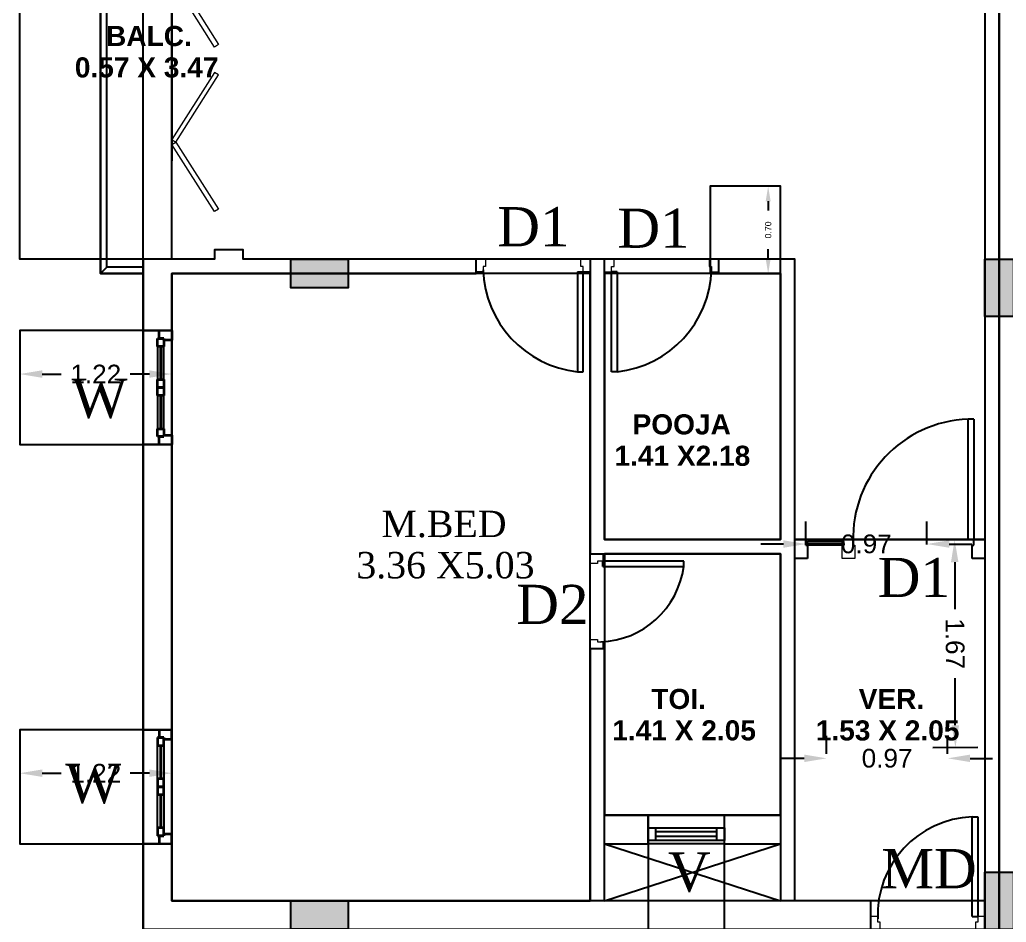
# Model space of a CAD drawing. Header units: metres. Extents: x 8742 to 14639, y -4028 to 1902.
# Drawn here: x 8769.41 to 8777.32, y 1859.27 to 1866.52 of the extents above; entities that cross this region are included whole.
import ezdxf

# ---------------------------------------------------------------- set-up
doc = ezdxf.new("R2010")
doc.units = ezdxf.units.M
for name, color, linetype in [('BLK_1_FLR_1_BALCONY_7', 5, 'Continuous'), ('BLK_1_FLR_1_BLT_UP_AREA', 3, 'Continuous'), ('BLK_1_FLR_1_CARPET_AREA', 3, 'Continuous'), ('BLK_1_FLR_1_EXIT_WIDTH_DOOR', 2, 'Continuous'), ('BLK_1_FLR_1_REGULAR_ROOM_11', 1, 'Continuous'), ('BLK_1_FLR_1_REGULAR_ROOM_12', 1, 'Continuous'), ('BLK_1_FLR_1_REGULAR_ROOM_14', 1, 'Continuous'), ('BLK_1_FLR_1_ROOM_11_LIGHT_VENTILATION_1', 1, 'Continuous'), ('BLK_1_FLR_1_ROOM_12_LIGHT_VENTILATION_1', 1, 'Continuous'), ('BLK_1_FLR_1_ROOM_14_LIGHT_VENTILATION_1', 1, 'Continuous'), ('BLK_1_FLR_1_UNITFA_3', 234, 'Continuous'), ('BLK_1_FLR_1_UNITFA_4', 234, 'Continuous'), ('BLK_1_FLR_1_VERANDAH', 5, 'Continuous'), ('BLK_1_FLR_1_WC_BATH', 3, 'Continuous'), ('TEXT 1', 7, 'Continuous'), ('TOILET_VENTILATION', 6, 'Continuous')]:
    doc.layers.add(name, color=color, linetype=linetype)
doc.styles.add('ANAND', font='times.ttf')
doc.styles.add('Arial_B_1', font='times.ttf', dxfattribs={"height": 0.5})
doc.styles.add('Arial_B_2', font='arialbd.ttf', dxfattribs={"height": 10.306118})
doc.styles.get("Standard").update_dxf_attribs({"font": 'arial.ttf'})
doc.dimstyles.get("Standard").update_dxf_attribs({"dimtxt": 0.15, "dimasz": 0.18, "dimexe": 0.18, "dimexo": 0.0625, "dimgap": 0.09, "dimtad": 0, "dimzin": 0, "dimdsep": 46, "dimtxsty": 'Standard', "dimcen": 0.09, "dimadec": 0, "dimazin": 0, "dimtfac": 1, "dimtofl": 0, "dimtmove": 0, "dimatfit": 3, "dimfxl": 0, "dimtolj": 1, "dimtzin": 0, "dimarcsym": 0})

# ---------------------------------------------------------------- blocks, each defined once
blk = doc.blocks.new('DOOR - DOOR-1641842-3_1ST_FLOOR')
for p, q in [((14, 33.25), (15.75, 33.25)), ((14, 1.75), (14, 33.25)), ((15.75, 33.25), (15.75, 1.75)), ((14, 1.75), (15.75, 1.75))]:
    blk.add_line(p, q)
at = {"lineweight": 18}
for p, q in [((-15.75, 1.75), (-18, 1.75)), ((-15.75, 0), (-15.75, 1.75)), ((18, 1.75), (15.75, 1.75)), ((15.75, 1.75), (15.75, 0)), ((-18, -2.25), (-15, -2.25)), ((-15, 0), (-15.75, 0)), ((-15, -2.25), (-15, 0)), ((15.75, 0), (15, 0)), ((15, 0), (15, -2.25)), ((15, -2.25), (18, -2.25))]:
    blk.add_line(p, q, dxfattribs=at)
blk.add_arc((17.63, 0), 33.45, 96.2291, 178.1985)
blk = doc.blocks.new('Main Door - Main Door-1737630-3_1ST_FLOOR')
for p, q in [((-30, 3.75), (-26, 3.75)), ((-26, 3.75), (-26, -0.5)), ((26, 3.75), (30, 3.75)), ((26, -0.5), (26, 3.75)), ((-26.5, -2.25), (-30, -2.25)), ((-26.5, -0.5), (-26.5, -2.25)), ((-26, -0.5), (-26.5, -0.5)), ((-24.75, -2.25), (-26.5, -2.25)), ((-26.5, -40.25), (-26.5, -2.25)), ((-24.75, -2.25), (-24.75, -40.25)), ((14.5, -0.5), (26.5, -0.5)), ((14.5, -1), (14.5, -0.5)), ((26.5, -1), (14.5, -1)), ((14.5, -2.25), (26.5, -2.25)), ((15, -1.7), (26, -1.7)), ((26.5, -0.5), (26, -0.5)), ((26.5, -0.5), (26.5, -1)), ((26.5, -2.25), (26.5, -0.5)), ((30, -2.25), (26.5, -2.25)), ((-26.5, -40.25), (-24.75, -40.25))]:
    blk.add_line(p, q)
at = {"lineweight": 18}
for p, q in [((11, 3.75), (15, 3.75)), ((11, -0.5), (11, 3.75)), ((15, 3.75), (15, -0.5)), ((11.5, -0.5), (11, -0.5)), ((11.5, -2.25), (11.5, -0.5)), ((14.5, -2.25), (11.5, -2.25)), ((14.5, -0.5), (14.5, -2.25)), ((15, -0.5), (14.5, -0.5)), ((14.5, -1), (15, -1)), ((14.5, -1.7), (14.5, -1)), ((15, -1.7), (14.5, -1.7)), ((15, -1), (15, -1.7)), ((26, -1), (26.5, -1)), ((26, -1.7), (26, -1)), ((26.5, -1.7), (26, -1.7)), ((26.5, -1), (26.5, -1.7))]:
    blk.add_line(p, q, dxfattribs=at)
blk.add_arc((-25.98, -2.71), 37.56, 271.8722, 1.8722)
blk = doc.blocks.new('DOOR - DOOR-1657968-3_1ST_FLOOR')
for p, q in [((14, 31), (15.75, 31)), ((14, -0.5), (14, 31)), ((15.75, 31), (15.75, -0.5)), ((14, -0.5), (15.75, -0.5))]:
    blk.add_line(p, q)
at = {"lineweight": 18}
for p, q in [((-15.75, -0.5), (-18, -0.5)), ((-15.75, -2.25), (-15.75, -0.5)), ((-15, -2.25), (-15.75, -2.25)), ((-15, -4.5), (-15, -2.25)), ((15.75, -2.25), (15, -2.25)), ((15, -2.25), (15, -4.5)), ((18, -0.5), (15.75, -0.5)), ((15.75, -0.5), (15.75, -2.25)), ((-18, -4.5), (-15, -4.5)), ((15, -4.5), (18, -4.5))]:
    blk.add_line(p, q, dxfattribs=at)
blk.add_arc((15.2, 0), 31.02, 92.2138, 182.2138)
blk = doc.blocks.new('W 1 - W 1-1209876-3_1ST_FLOOR')
at = {"lineweight": 35}
for p, q in [((-18, 4.5), (-15, 4.5)), ((-15, 4.5), (-15, 2.03)), ((15, 4.5), (18, 4.5)), ((15, 2.03), (15, 4.5)), ((-15.5, 0.5), (-18, 0.5)), ((-15.5, 0), (-15.5, 2.03)), ((-15.5, 2.03), (-13, 2.03)), ((-15, 2.03), (-15.5, 2.03)), ((-15.5, 2.03), (-15.5, 0.5)), ((-13, 2.03), (-13, 0)), ((-13, 1.01), (-2.5, 1.01)), ((-13, 0.99), (-13, 1.01)), ((-2.5, 0.99), (-13, 0.99)), ((-2.5, 0), (-2.5, 2.03)), ((-2.5, 2.03), (0, 2.03)), ((-2.5, 1.01), (-2.5, 0.99)), ((0, 0), (-2.5, 0)), ((0, 2.03), (0, 0)), ((0, 0), (0, 2.03)), ((0, 2.03), (2.5, 2.03)), ((2.5, 2.03), (2.5, 0)), ((2.5, 1.01), (13, 1.01)), ((2.5, 0.99), (2.5, 1.01)), ((13, 0.99), (2.5, 0.99)), ((13, 0), (13, 2.03)), ((13, 2.03), (15.5, 2.03)), ((13, 1.01), (13, 0.99)), ((15.5, 0), (13, 0)), ((15.5, 2.03), (15, 2.03)), ((15.5, 2.03), (15.5, 0)), ((15.5, 0.5), (15.5, 2.03)), ((18, 0.5), (15.5, 0.5)), ((-13, 0), (-15.5, 0)), ((2.5, 0), (0, 0))]:
    blk.add_line(p, q, dxfattribs=at)
for p, q in [((-2.5, 2.03), (-13, 2.03)), ((-13, 0), (-2.5, 0)), ((13, 2.03), (2.5, 2.03)), ((2.5, 0), (13, 0))]:
    blk.add_line(p, q)
blk = doc.blocks.new('W 1 - W 1-1211607-3_1ST_FLOOR')
at = {"lineweight": 35}
for p, q in [((-13, 0), (-15.5, 0)), ((-15.5, 0), (-15.5, -2.03)), ((-13, -2.03), (-13, 0)), ((2.5, 0), (0, 0)), ((0, 0), (0, -2.03)), ((2.5, -2.03), (2.5, 0)), ((-15.5, -0.5), (-18, -0.5)), ((-15.5, -2.03), (-15.5, -0.5)), ((-15.5, -2.03), (-13, -2.03)), ((-15, -2.03), (-15.5, -2.03)), ((-15, -4.5), (-15, -2.03)), ((-2.5, -0.99), (-13, -0.99)), ((-13, -0.99), (-13, -1.01)), ((-13, -1.01), (-2.5, -1.01)), ((0, 0), (-2.5, 0)), ((-2.5, 0), (-2.5, -2.03)), ((-2.5, -1.01), (-2.5, -0.99)), ((-2.5, -2.03), (0, -2.03)), ((0, -2.03), (0, 0)), ((0, -2.03), (2.5, -2.03)), ((13, -0.99), (2.5, -0.99)), ((2.5, -0.99), (2.5, -1.01)), ((2.5, -1.01), (13, -1.01)), ((15.5, 0), (13, 0)), ((13, 0), (13, -2.03)), ((13, -1.01), (13, -0.99)), ((13, -2.03), (15.5, -2.03)), ((15.5, -2.03), (15, -2.03)), ((15, -2.03), (15, -4.5)), ((15.5, -2.03), (15.5, 0)), ((15.5, -0.5), (15.5, -2.03)), ((18, -0.5), (15.5, -0.5)), ((-18, -4.5), (-15, -4.5)), ((15, -4.5), (18, -4.5))]:
    blk.add_line(p, q, dxfattribs=at)
for p, q in [((-13, 0), (-2.5, 0)), ((2.5, 0), (13, 0)), ((-2.5, -2.03), (-13, -2.03)), ((13, -2.03), (2.5, -2.03)), ((-15, -4.5), (15, -4.5))]:
    blk.add_line(p, q)
blk = doc.blocks.new('DOOR - DOOR-1658482-3_1ST_FLOOR')
at = {"lineweight": 18}
for p, q in [((-18, 2.25), (-15, 2.25)), ((-15.75, 0), (-15.75, -1.75)), ((-15, 0), (-15.75, 0)), ((-15, 2.25), (-15, 0)), ((15, 2.25), (18, 2.25)), ((15, 0), (15, 2.25)), ((15.75, 0), (15, 0)), ((15.75, -1.75), (15.75, 0)), ((-15.75, -1.75), (-18, -1.75)), ((18, -1.75), (15.75, -1.75))]:
    blk.add_line(p, q, dxfattribs=at)
for p, q in [((14, -1.75), (15.75, -1.75)), ((14, -1.75), (14, -33.25)), ((15.75, -33.25), (15.75, -1.75)), ((14, -33.25), (15.75, -33.25))]:
    blk.add_line(p, q)
blk.add_arc((17.63, 0), 33.45, 181.8015, 263.7709)
blk = doc.blocks.new('M_Bifold-4 Panel - 1830 x 2134mm 2-1742121-3_1ST_FLOOR')
at = {"lineweight": 18}
for p, q in [((-47.21, -3.23), (-48.02, -4.49)), ((-48.02, -4.49), (-26.82, -17.97)), ((-26.01, -16.7), (-47.21, -3.23)), ((-26.01, -16.7), (-4.81, -3.23)), ((-4, -4.49), (-25.21, -17.97)), ((-4.81, -3.23), (-4, -4.49)), ((4.8, -3.23), (4, -4.49)), ((4, -4.49), (25.2, -17.97)), ((26.01, -16.7), (4.8, -3.23)), ((26.02, -16.7), (47.22, -3.23)), ((47.93, -4.55), (26.82, -17.97)), ((47.22, -3.23), (47.93, -4.55)), ((-26.82, -17.97), (-26.01, -16.7)), ((-25.21, -17.97), (-26.01, -16.7)), ((25.2, -17.97), (26.01, -16.7)), ((26.82, -17.97), (26.02, -16.7))]:
    blk.add_line(p, q, dxfattribs=at)
blk = doc.blocks.new('Louvre - V1-1731008-3_1ST_FLOOR')
for p, q in [((-23.42, -0.9), (-23.42, 3.16)), ((-23.42, 3.16), (0.58, 3.16)), ((-21.06, 3.16), (-21.06, -0.9)), ((-1.78, 3.16), (-1.78, -0.9)), ((0.58, 3.16), (0.58, -0.9)), ((-1.78, 1.81), (-21.06, 1.81)), ((-21.06, 0.46), (-1.78, 0.46)), ((-23.42, -0.9), (-23.42, -4.88)), ((0.58, -0.9), (-23.42, -0.9)), ((0.58, -4.88), (0.58, -0.9))]:
    blk.add_line(p, q)
blk = doc.blocks.new('DOOR - TOI_-1641905-3_1ST_FLOOR')
at = {"lineweight": 18}
for p, q in [((-15, 2.25), (-12, 2.25)), ((-12.75, 0), (-12.75, -1.75)), ((-12, 0), (-12.75, 0)), ((-12, 2.25), (-12, 0)), ((12, 2.25), (15, 2.25)), ((12, 0), (12, 2.25)), ((12.75, 0), (12, 0)), ((12.75, -1.75), (12.75, 0)), ((-12.75, -1.75), (-15, -1.75)), ((15, -1.75), (12.75, -1.75))]:
    blk.add_line(p, q, dxfattribs=at)
for p, q in [((11, -1.75), (12.75, -1.75)), ((11, -1.75), (11, -27.25)), ((12.75, -27.25), (12.75, -1.75)), ((11, -27.25), (12.75, -27.25))]:
    blk.add_line(p, q)
blk.add_arc((14.68, 0), 27.5, 182.1915, 262.3197)
blk = doc.blocks.new('*D387')
at = {"layer": 'BLK_1_FLR_1_ROOM_12_LIGHT_VENTILATION_1', "color": 0, "lineweight": -2}
for p, q in [((8769.4102, 1860.7564), (8769.4102, 1860.2896)), ((8770.63, 1860.7564), (8770.63, 1860.2896)), ((8769.5902, 1860.4696), (8769.7431, 1860.4696)), ((8770.45, 1860.4696), (8770.2971, 1860.4696))]:
    blk.add_line(p, q, dxfattribs=at)
at = {"layer": 'BLK_1_FLR_1_ROOM_12_LIGHT_VENTILATION_1', "color": 0}
for points in [[(8769.5902, 1860.4996), (8769.5902, 1860.4396), (8769.4102, 1860.4696)], [(8770.45, 1860.4996), (8770.45, 1860.4396), (8770.63, 1860.4696)]]:
    blk.add_solid(points, dxfattribs=at)
at = {"layer": 'Defpoints', "color": 0}
for p in [(8769.4102, 1860.8189), (8770.63, 1860.8189), (8770.63, 1860.4696)]:
    blk.add_point(p, dxfattribs=at)
at = {"layer": 'BLK_1_FLR_1_ROOM_12_LIGHT_VENTILATION_1', "color": 0, "insert": (8770.0201, 1860.4696), "char_height": 0.15, "attachment_point": 5}
blk.add_mtext('\\A1;1.22', dxfattribs=at)
blk = doc.blocks.new('*D396')
at = {"layer": 'BLK_1_FLR_1_VERANDAH', "color": 0, "lineweight": -2}
for p, q in [((8777.0882, 1862.3439), (8776.7281, 1862.3425)), ((8776.9088, 1862.1632), (8776.9102, 1861.7868)), ((8776.9138, 1860.8549), (8776.9124, 1861.2313)), ((8777.0947, 1860.6756), (8776.7345, 1860.6742))]:
    blk.add_line(p, q, dxfattribs=at)
at = {"layer": 'BLK_1_FLR_1_VERANDAH', "color": 0}
for points in [[(8776.9388, 1862.1634), (8776.8788, 1862.1631), (8776.9081, 1862.3432)], [(8776.9438, 1860.855), (8776.8838, 1860.8548), (8776.9145, 1860.6749)]]:
    blk.add_solid(points, dxfattribs=at)
at = {"layer": 'Defpoints', "color": 0}
for p in [(8777.1507, 1862.3442), (8776.9145, 1860.6749), (8777.1572, 1860.6758)]:
    blk.add_point(p, dxfattribs=at)
at = {"layer": 'BLK_1_FLR_1_VERANDAH', "color": 0, "insert": (8776.9113, 1861.5091), "char_height": 0.15, "attachment_point": 5, "rotation": 270.22189}
blk.add_mtext('\\A1;1.67', dxfattribs=at)
blk = doc.blocks.new('*D358')
at = {"layer": 'BLK_1_FLR_1_EXIT_WIDTH_DOOR', "color": 0, "lineweight": -2}
for p, q in [((8775.7148, 1862.3041), (8775.7148, 1862.4887)), ((8776.6849, 1862.3041), (8776.6849, 1862.4887)), ((8775.5348, 1862.3087), (8775.3548, 1862.3087)), ((8776.8649, 1862.3087), (8777.0449, 1862.3087))]:
    blk.add_line(p, q, dxfattribs=at)
at = {"layer": 'BLK_1_FLR_1_EXIT_WIDTH_DOOR', "color": 0}
for points in [[(8775.5348, 1862.3387), (8775.5348, 1862.2787), (8775.7148, 1862.3087)], [(8776.8649, 1862.3387), (8776.8649, 1862.2787), (8776.6849, 1862.3087)]]:
    blk.add_solid(points, dxfattribs=at)
at = {"layer": 'Defpoints', "color": 0}
for p in [(8776.6849, 1862.3087), (8775.7148, 1862.2416), (8776.6849, 1862.2416)]:
    blk.add_point(p, dxfattribs=at)
at = {"layer": 'BLK_1_FLR_1_EXIT_WIDTH_DOOR', "color": 0, "insert": (8776.1998, 1862.3087), "char_height": 0.15, "attachment_point": 5}
blk.add_mtext('\\A1;0.97', dxfattribs=at)
blk = doc.blocks.new('*D360')
at = {"layer": 'BLK_1_FLR_1_EXIT_WIDTH_DOOR', "color": 0, "lineweight": -2}
for p, q in [((8775.8815, 1860.6246), (8775.8815, 1860.7689)), ((8776.8516, 1860.6246), (8776.8516, 1860.7689)), ((8775.7015, 1860.5889), (8775.5215, 1860.5889)), ((8777.0316, 1860.5889), (8777.2116, 1860.5889))]:
    blk.add_line(p, q, dxfattribs=at)
at = {"layer": 'BLK_1_FLR_1_EXIT_WIDTH_DOOR', "color": 0}
for points in [[(8775.7015, 1860.6189), (8775.7015, 1860.5589), (8775.8815, 1860.5889)], [(8777.0316, 1860.6189), (8777.0316, 1860.5589), (8776.8516, 1860.5889)]]:
    blk.add_solid(points, dxfattribs=at)
at = {"layer": 'Defpoints', "color": 0}
for p in [(8775.8815, 1860.5621), (8776.8516, 1860.5889), (8776.8516, 1860.5621)]:
    blk.add_point(p, dxfattribs=at)
at = {"layer": 'BLK_1_FLR_1_EXIT_WIDTH_DOOR', "color": 0, "insert": (8776.3665, 1860.5889), "char_height": 0.15, "attachment_point": 5}
blk.add_mtext('\\A1;0.97', dxfattribs=at)
blk = doc.blocks.new('*D371')
at = {"layer": 'BLK_1_FLR_1_ROOM_12_LIGHT_VENTILATION_1', "color": 0, "lineweight": -2}
for p, q in [((8769.4102, 1863.9595), (8769.4102, 1863.4928)), ((8770.63, 1863.9595), (8770.63, 1863.4928)), ((8769.5902, 1863.6728), (8769.7431, 1863.6728)), ((8770.45, 1863.6728), (8770.2971, 1863.6728))]:
    blk.add_line(p, q, dxfattribs=at)
at = {"layer": 'BLK_1_FLR_1_ROOM_12_LIGHT_VENTILATION_1', "color": 0}
for points in [[(8769.5902, 1863.7028), (8769.5902, 1863.6428), (8769.4102, 1863.6728)], [(8770.45, 1863.7028), (8770.45, 1863.6428), (8770.63, 1863.6728)]]:
    blk.add_solid(points, dxfattribs=at)
at = {"layer": 'Defpoints', "color": 0}
for p in [(8769.4102, 1864.022), (8770.63, 1864.022), (8770.63, 1863.6728)]:
    blk.add_point(p, dxfattribs=at)
at = {"layer": 'BLK_1_FLR_1_ROOM_12_LIGHT_VENTILATION_1', "color": 0, "insert": (8770.0201, 1863.6728), "char_height": 0.15, "attachment_point": 5}
blk.add_mtext('\\A1;1.22', dxfattribs=at)
blk = doc.blocks.new('*D352')
at = {"layer": 'BLK_1_FLR_1_ROOM_14_LIGHT_VENTILATION_1', "color": 0, "lineweight": -2}
for p, q in [((8775.4485, 1865.1796), (8775.2327, 1865.1796)), ((8775.4127, 1865.0596), (8775.4127, 1864.9845)), ((8775.4127, 1864.5996), (8775.4127, 1864.6747)), ((8775.4485, 1864.4796), (8775.2327, 1864.4796))]:
    blk.add_line(p, q, dxfattribs=at)
at = {"layer": 'BLK_1_FLR_1_ROOM_14_LIGHT_VENTILATION_1', "color": 0}
for points in [[(8775.3927, 1865.0596), (8775.4327, 1865.0596), (8775.4127, 1865.1796)], [(8775.3927, 1864.5996), (8775.4327, 1864.5996), (8775.4127, 1864.4796)]]:
    blk.add_solid(points, dxfattribs=at)
at = {"layer": 'Defpoints', "color": 0}
for p in [(8775.4127, 1865.1796), (8775.511, 1865.1796), (8775.511, 1864.4796)]:
    blk.add_point(p, dxfattribs=at)
at = {"layer": 'BLK_1_FLR_1_ROOM_14_LIGHT_VENTILATION_1', "color": 0, "insert": (8775.4127, 1864.8296), "char_height": 0.05, "attachment_point": 5, "rotation": 90}
blk.add_mtext('\\A1;0.70', dxfattribs=at)

msp = doc.modelspace()

# ---------------------------------------------------------------- hatches: boundary and pattern name
h = msp.add_hatch(color=1)
h.dxf.hatch_style = 1
h.paths.add_polyline_path([(8772.0433, 1864.3652), (8772.0433, 1864.5952), (8771.5833, 1864.5952), (8771.5833, 1864.3652)])
h = msp.add_hatch(color=1)
h.dxf.hatch_style = 1
h.paths.add_polyline_path([(8777.3807, 1864.594), (8777.1507, 1864.594), (8777.1507, 1864.134), (8777.3807, 1864.134)])
h = msp.add_hatch(color=1)
h.dxf.hatch_style = 1
h.paths.add_polyline_path([(8777.3807, 1859.6761), (8777.1507, 1859.6761), (8777.1507, 1859.2161), (8777.3807, 1859.2161)])
h = msp.add_hatch(color=1)
h.dxf.hatch_style = 1
h.paths.add_polyline_path([(8772.0433, 1859.2173), (8772.0433, 1859.4473), (8771.5833, 1859.4473), (8771.5833, 1859.2173)])

# ---------------------------------------------------------------- linework, layer by layer
for p, q in [((8770.058, 1867.9498), (8770.058, 1864.4796)), ((8770.108, 1864.5297), (8770.108, 1867.8997)), ((8777.1507, 1867.8354), (8777.1507, 1864.2508)), ((8771.202, 1864.6703), (8770.9732, 1864.6703)), ((8770.9732, 1864.6703), (8770.9732, 1864.594)), ((8771.202, 1864.594), (8771.202, 1864.6703)), ((8770.9732, 1864.594), (8770.4012, 1864.594)), ((8770.4012, 1864.594), (8770.4012, 1864.022)), ((8773.0705, 1864.594), (8771.202, 1864.594)), ((8771.5833, 1864.594), (8771.202, 1864.594)), ((8773.0705, 1864.4796), (8773.0705, 1864.594)), ((8774.1001, 1864.594), (8773.9857, 1864.594)), ((8773.9857, 1864.594), (8773.9857, 1862.2298)), ((8774.1001, 1862.3442), (8774.1001, 1864.594)), ((8775.6254, 1864.594), (8775.0153, 1864.594)), ((8775.0153, 1864.594), (8775.0153, 1864.4796)), ((8775.6254, 1859.4461), (8775.6254, 1864.594)), ((8770.058, 1864.4796), (8770.108, 1864.5297)), ((8770.4012, 1864.5297), (8770.108, 1864.5297)), ((8770.058, 1864.4796), (8770.4012, 1864.4796)), ((8770.63, 1864.4796), (8771.5833, 1864.4796)), ((8770.63, 1864.4796), (8773.0705, 1864.4796)), ((8770.63, 1863.1068), (8770.63, 1864.4796)), ((8775.0153, 1864.4796), (8775.511, 1864.4796)), ((8775.511, 1864.4796), (8775.511, 1862.3442)), ((8777.1507, 1864.2508), (8777.1507, 1859.2173)), ((8770.4012, 1864.022), (8770.63, 1864.022)), ((8770.4012, 1863.1068), (8770.4012, 1864.022)), ((8770.63, 1863.1068), (8770.4012, 1863.1068)), ((8770.4012, 1863.1068), (8770.4012, 1860.8189)), ((8770.63, 1859.4461), (8770.63, 1863.1068)), ((8775.511, 1862.3442), (8774.1001, 1862.3442)), ((8773.9857, 1862.2298), (8775.511, 1862.2298)), ((8775.511, 1862.2298), (8775.511, 1860.1325)), ((8774.1001, 1861.4671), (8773.9857, 1861.4671)), ((8773.9857, 1861.4671), (8773.9857, 1859.4461)), ((8774.1001, 1860.1325), (8774.1001, 1861.4671)), ((8770.4012, 1860.8189), (8770.63, 1860.8189)), ((8770.4012, 1859.9037), (8770.4012, 1860.8189)), ((8774.451, 1860.1325), (8774.1001, 1860.1325)), ((8774.451, 1859.9037), (8774.451, 1860.1325)), ((8774.451, 1860.1325), (8775.0611, 1860.1325)), ((8775.511, 1860.1325), (8775.0611, 1860.1325)), ((8775.0611, 1860.1325), (8775.0611, 1859.9037)), ((8770.63, 1859.9037), (8770.4012, 1859.9037)), ((8770.4012, 1859.9037), (8770.4012, 1859.2173)), ((8774.1001, 1859.4461), (8774.1001, 1859.9037)), ((8774.1001, 1859.9037), (8774.451, 1859.9037)), ((8775.0611, 1859.9037), (8774.451, 1859.9037)), ((8775.0611, 1859.9037), (8775.511, 1859.9037)), ((8775.511, 1859.9037), (8775.511, 1859.4461)), ((8775.6254, 1859.4461), (8770.63, 1859.4461)), ((8776.2991, 1859.4461), (8775.6254, 1859.4461)), ((8776.2355, 1859.2173), (8776.2355, 1859.4461))]:
    msp.add_line(p, q)
at = {"ltscale": 50}
for p, q in [((8774.1001, 1859.4461), (8775.511, 1859.9037)), ((8774.1001, 1859.9037), (8775.511, 1859.4461))]:
    msp.add_line(p, q, dxfattribs=at)
for points in [[(8770.4012, 1859.2173), (8770.4012, 1864.4796), (8770.058, 1864.4796), (8770.058, 1867.9498), (8770.4012, 1867.9498), (8770.4012, 1874.4705), (8773.3755, 1874.4705), (8773.3755, 1873.2503), (8777.1507, 1873.2503), (8777.1507, 1874.4705), (8780.1251, 1874.4705), (8780.1251, 1873.2503), (8784.1291, 1873.2503), (8784.1291, 1867.9498), (8784.4723, 1867.9498), (8784.4723, 1864.4796), (8784.1291, 1864.4796), (8784.1291, 1859.2173)], [(8770.4012, 1864.4796), (8770.4012, 1867.9502), (8770.058, 1867.9502), (8770.058, 1864.4796), (8770.4012, 1864.4796)], [(8777.1507, 1867.8354), (8777.1507, 1862.3442), (8777.1507, 1859.4461), (8776.2355, 1859.4461), (8775.6254, 1859.4461), (8775.6254, 1862.1916), (8775.6254, 1864.594), (8775.0153, 1864.594), (8775.0153, 1864.4796), (8775.511, 1864.4796), (8775.511, 1862.3442), (8774.1001, 1862.3442), (8774.1001, 1864.594), (8773.9857, 1864.594), (8773.9857, 1862.2298), (8775.511, 1862.2298), (8775.511, 1859.4461), (8774.1001, 1859.4461), (8774.1001, 1861.4671), (8773.9857, 1861.4671), (8773.9857, 1859.4461), (8770.63, 1859.4461), (8770.6307, 1861.6803), (8770.6307, 1861.6803), (8770.6307, 1861.7952), (8770.6307, 1861.7952), (8770.63, 1864.4796), (8773.0705, 1864.4796), (8773.0705, 1864.594), (8771.202, 1864.594), (8771.202, 1864.6703), (8770.9732, 1864.6703), (8770.9732, 1864.594), (8770.4012, 1864.594), (8770.4009, 1864.4796), (8770.058, 1864.4796), (8770.058, 1867.9498)], [(8777.1507, 1862.3442), (8777.1507, 1859.4461), (8775.6254, 1859.4461), (8775.6254, 1862.3442), (8777.1507, 1862.3442)], [(8774.1001, 1860.1325), (8775.511, 1860.1325), (8775.511, 1862.2298), (8774.1001, 1862.2298), (8774.1001, 1860.1325)]]:
    msp.add_lwpolyline(points)
for points in [[(8770.4012, 1859.2173), (8777.2651, 1859.2173), (8777.2651, 1873.0215), (8777.2651, 1873.0215), (8777.1507, 1873.0215), (8777.1507, 1873.2503), (8773.3755, 1873.2503), (8773.3755, 1874.4705), (8770.4012, 1874.4705), (8770.4012, 1867.9498), (8770.058, 1867.9498), (8770.058, 1864.4796), (8770.4012, 1864.4796), (8770.4012, 1859.2173)], [(8777.2651, 1859.2173), (8784.1291, 1859.2173), (8784.1291, 1864.4796), (8784.4723, 1864.4796), (8784.4723, 1867.9498), (8784.1291, 1867.9498), (8784.1291, 1873.2503), (8780.1251, 1873.2503), (8780.1251, 1874.4705), (8777.1507, 1874.4705), (8777.1507, 1873.2503), (8777.1507, 1873.0215), (8777.2651, 1873.0215), (8777.2651, 1859.2173)], [(8770.63, 1870.314), (8773.9857, 1870.314), (8773.9857, 1867.8354), (8777.1507, 1867.8354), (8777.1507, 1862.3442), (8775.6254, 1862.3442), (8775.6254, 1864.594), (8771.202, 1864.594), (8771.202, 1864.6703), (8770.9732, 1864.6703), (8770.9732, 1864.594), (8770.63, 1864.594), (8770.6307, 1867.8354), (8770.9732, 1867.8354), (8770.9732, 1867.721), (8771.202, 1867.721), (8771.202, 1867.8354), (8772.0409, 1867.8354), (8772.0409, 1867.9498), (8770.6307, 1867.9493)], [(8770.63, 1859.4461), (8773.9857, 1859.4461), (8773.9857, 1864.4796), (8770.63, 1864.4796)], [(8774.1001, 1862.3442), (8775.511, 1862.3442), (8775.511, 1864.4796), (8774.1001, 1864.4796)]]:
    msp.add_lwpolyline(points, close=True)
at = {"layer": 'BLK_1_FLR_1_BALCONY_7'}
msp.add_lwpolyline([(8770.4012, 1864.4796), (8770.4012, 1867.9502), (8770.058, 1867.9502), (8770.058, 1864.4796), (8770.4012, 1864.4796)], dxfattribs=at)
at = {"layer": 'BLK_1_FLR_1_BLT_UP_AREA', "color": 3}
msp.add_lwpolyline([(8770.4012, 1859.2173), (8770.4012, 1864.4796), (8770.058, 1864.4796), (8770.058, 1867.9498), (8770.4012, 1867.9498), (8770.4012, 1874.4705), (8773.3755, 1874.4705), (8773.3755, 1873.2503), (8777.1507, 1873.2503), (8777.1507, 1874.4705), (8780.1251, 1874.4705), (8780.1251, 1873.2503), (8784.1291, 1873.2503), (8784.1291, 1867.9498), (8784.4723, 1867.9498), (8784.4723, 1864.4796), (8784.1291, 1864.4796), (8784.1291, 1859.2173)], dxfattribs=at)
at = {"layer": 'BLK_1_FLR_1_CARPET_AREA', "color": 3}
msp.add_lwpolyline([(8777.1507, 1867.8354), (8777.1507, 1862.3442), (8777.1507, 1859.4461), (8776.2355, 1859.4461), (8775.6254, 1859.4461), (8775.6254, 1862.1916), (8775.6254, 1864.594), (8775.0153, 1864.594), (8775.0153, 1864.4796), (8775.511, 1864.4796), (8775.511, 1862.3442), (8774.1001, 1862.3442), (8774.1001, 1864.594), (8773.9857, 1864.594), (8773.9857, 1862.2298), (8775.511, 1862.2298), (8775.511, 1859.4461), (8774.1001, 1859.4461), (8774.1001, 1861.4671), (8773.9857, 1861.4671), (8773.9857, 1859.4461), (8770.63, 1859.4461), (8770.6307, 1861.6803), (8770.6307, 1861.6803), (8770.6307, 1861.7952), (8770.6307, 1861.7952), (8770.63, 1864.4796), (8773.0705, 1864.4796), (8773.0705, 1864.594), (8771.202, 1864.594), (8771.202, 1864.6703), (8770.9732, 1864.6703), (8770.9732, 1864.594), (8770.4012, 1864.594), (8770.4009, 1864.4796), (8770.058, 1864.4796), (8770.058, 1867.9498)], dxfattribs=at)
at = {"layer": 'BLK_1_FLR_1_REGULAR_ROOM_11'}
msp.add_lwpolyline([(8770.63, 1870.314), (8773.9857, 1870.314), (8773.9857, 1867.8354), (8777.1507, 1867.8354), (8777.1507, 1862.3442), (8775.6254, 1862.3442), (8775.6254, 1864.594), (8771.202, 1864.594), (8771.202, 1864.6703), (8770.9732, 1864.6703), (8770.9732, 1864.594), (8770.63, 1864.594), (8770.6307, 1867.8354), (8770.9732, 1867.8354), (8770.9732, 1867.721), (8771.202, 1867.721), (8771.202, 1867.8354), (8772.0409, 1867.8354), (8772.0409, 1867.9498), (8770.6307, 1867.9493)], close=True, dxfattribs=at)
at = {"layer": 'BLK_1_FLR_1_REGULAR_ROOM_12'}
msp.add_lwpolyline([(8770.63, 1859.4461), (8773.9857, 1859.4461), (8773.9857, 1864.4796), (8770.63, 1864.4796)], close=True, dxfattribs=at)
at = {"layer": 'BLK_1_FLR_1_REGULAR_ROOM_14', "color": 1}
msp.add_lwpolyline([(8774.1001, 1862.3442), (8775.511, 1862.3442), (8775.511, 1864.4796), (8774.1001, 1864.4796)], close=True, dxfattribs=at)
at = {"layer": 'BLK_1_FLR_1_ROOM_11_LIGHT_VENTILATION_1'}
msp.add_lwpolyline([(8770.6307, 1864.5952), (8769.4109, 1864.5952), (8769.4109, 1867.8354), (8770.6307, 1867.8354), (8770.6307, 1865.3833)], dxfattribs=at)
at = {"layer": 'BLK_1_FLR_1_ROOM_12_LIGHT_VENTILATION_1'}
for points in [[(8770.6298, 1864.022), (8769.4102, 1864.022), (8769.4102, 1863.1068), (8770.63, 1863.1068), (8770.63, 1864.022)], [(8770.6298, 1860.8189), (8769.4102, 1860.8189), (8769.4102, 1859.9037), (8770.63, 1859.9037), (8770.63, 1860.8189)]]:
    msp.add_lwpolyline(points, dxfattribs=at)
at = {"layer": 'BLK_1_FLR_1_ROOM_14_LIGHT_VENTILATION_1'}
msp.add_lwpolyline([(8774.9485, 1864.4796), (8775.511, 1864.4796), (8775.511, 1865.1796), (8774.9485, 1865.1796)], close=True, dxfattribs=at)
at = {"layer": 'BLK_1_FLR_1_UNITFA_3'}
msp.add_lwpolyline([(8777.2651, 1859.2173), (8784.1291, 1859.2173), (8784.1291, 1864.4796), (8784.4723, 1864.4796), (8784.4723, 1867.9498), (8784.1291, 1867.9498), (8784.1291, 1873.2503), (8780.1251, 1873.2503), (8780.1251, 1874.4705), (8777.1507, 1874.4705), (8777.1507, 1873.2503), (8777.1507, 1873.0215), (8777.2651, 1873.0215), (8777.2651, 1859.2173)], close=True, dxfattribs=at)
at = {"layer": 'BLK_1_FLR_1_UNITFA_4'}
msp.add_lwpolyline([(8770.4012, 1859.2173), (8777.2651, 1859.2173), (8777.2651, 1873.0215), (8777.2651, 1873.0215), (8777.1507, 1873.0215), (8777.1507, 1873.2503), (8773.3755, 1873.2503), (8773.3755, 1874.4705), (8770.4012, 1874.4705), (8770.4012, 1867.9498), (8770.058, 1867.9498), (8770.058, 1864.4796), (8770.4012, 1864.4796), (8770.4012, 1859.2173)], close=True, dxfattribs=at)
at = {"layer": 'BLK_1_FLR_1_VERANDAH'}
msp.add_lwpolyline([(8777.1507, 1862.3442), (8777.1507, 1859.4461), (8775.6254, 1859.4461), (8775.6254, 1862.3442), (8777.1507, 1862.3442)], dxfattribs=at)
at = {"layer": 'BLK_1_FLR_1_WC_BATH'}
msp.add_lwpolyline([(8774.1001, 1860.1325), (8775.511, 1860.1325), (8775.511, 1862.2298), (8774.1001, 1862.2298), (8774.1001, 1860.1325)], dxfattribs=at)
at = {"layer": 'Defpoints', "color": 5}
for points in [[(8772.0433, 1864.5952), (8772.0433, 1864.3652), (8771.5833, 1864.3652), (8771.5833, 1864.5952), (8772.0433, 1864.5952)], [(8777.1507, 1864.594), (8777.3807, 1864.594), (8777.3807, 1864.134), (8777.1507, 1864.134), (8777.1507, 1864.594)], [(8777.1507, 1859.6761), (8777.3807, 1859.6761), (8777.3807, 1859.2161), (8777.1507, 1859.2161), (8777.1507, 1859.6761)], [(8772.0433, 1859.4473), (8772.0433, 1859.2173), (8771.5833, 1859.2173), (8771.5833, 1859.4473), (8772.0433, 1859.4473)]]:
    msp.add_lwpolyline(points, dxfattribs=at)
at = {"layer": 'TOILET_VENTILATION'}
msp.add_lwpolyline([(8774.451, 1859.1327), (8775.0637, 1859.1327), (8775.0637, 1860.1325), (8774.451, 1860.1325), (8774.451, 1859.1327)], close=True, dxfattribs=at)

# ---------------------------------------------------------------- block references
at = {"xscale": 0.0254221210396509, "yscale": 0.0254221210396509, "zscale": 0.0254221210396509}
for name, p, rotation in [('M_Bifold-4 Panel - 1830 x 2134mm 2-1742121-3_1ST_FLOOR', (8771.0876, 1866.1956), 269.9999999999999), ('DOOR - DOOR-1641842-3_1ST_FLOOR', (8774.5577, 1864.5368), 180), ('W 1 - W 1-1209876-3_1ST_FLOOR', (8770.5156, 1863.5644), 269.9999999999999), ('Main Door - Main Door-1737630-3_1ST_FLOOR', (8776.3881, 1862.287), 180), ('DOOR - TOI_-1641905-3_1ST_FLOOR', (8774.0429, 1861.8484), 90.0000000000001), ('W 1 - W 1-1211607-3_1ST_FLOOR', (8770.5156, 1860.3613), 89.9999999999999), ('Louvre - V1-1731008-3_1ST_FLOOR', (8774.4658, 1860.0096), 180)]:
    msp.add_blockref(name, p, dxfattribs=dict(at, rotation=rotation))
for name, p in [('DOOR - DOOR-1658482-3_1ST_FLOOR', (8773.5281, 1864.5368)), ('DOOR - DOOR-1657968-3_1ST_FLOOR', (8776.6931, 1859.3317))]:
    msp.add_blockref(name, p, dxfattribs=at)

# ---------------------------------------------------------------- texts
at = {"insert": (8769.852, 1866.4665), "char_height": 0.161233, "width": 1.489101, "attachment_point": 1, "line_spacing_factor": 0.938532, "style": 'Arial_B_2'}
msp.add_mtext('    BALC.\\P0.57 X 3.47', dxfattribs=at)
at = {"layer": 'TEXT 1', "color": 7, "style": 'ANAND'}
for s, height, p in [('D1', 0.31437, (8773.2395, 1864.6981)), ('D1', 0.31437, (8774.2032, 1864.6862)), ('W', 0.3144, (8769.8261, 1863.3215)), ('D1', 0.31437, (8776.2912, 1861.8836)), ('D2', 0.31437, (8773.392, 1861.6672)), ('W', 0.3144, (8769.7755, 1860.2312)), ('V', 0.3144, (8774.6079, 1859.5203)), ('MD', 0.31437, (8776.3207, 1859.5469))]:
    msp.add_text(s, height=height, rotation=359.96632, dxfattribs=at).set_placement(p)
at = {"layer": 'TEXT 1', "line_spacing_factor": 0.938532}
for s, insert, char_height, width, attachment_point, style in [('{\\W7.471778; }POOJA\\P{\\W5.151919; }1.41 X2.18', (8773.8575, 1863.3498), 0.161233, 1.70646, 1, 'Arial_B_2'), ('{\\W5.731744; }M.BED\\P{\\W3.203423; }3.36 X5.03', (8771.8534, 1862.5762), 0.211618, 1.859296, 1, 'Arial_B_1'), ('     TOI.\\P1.41 X 2.05', (8774.1626, 1861.1463), 0.161233, 1.561554, 1, 'Arial_B_2'), (' VER.\\P1.53 X 2.05', (8776.3705, 1861.1457), 0.161233, 1.489101, 2, 'Arial_B_2')]:
    msp.add_mtext(s, dxfattribs=dict(at, insert=insert, char_height=char_height, width=width, attachment_point=attachment_point, style=style))

# ---------------------------------------------------------------- dimensions: what is measured, and where the dimension line sits
at = {"layer": 'BLK_1_FLR_1_EXIT_WIDTH_DOOR'}
for p1, p2, distance, picture, middle in [((8775.7148, 1862.2416), (8776.6849, 1862.2416), 0.0671, '*D358', (8776.1998, 1862.3087)), ((8775.8815, 1860.5621), (8776.8516, 1860.5621), 0.0269, '*D360', (8776.3665, 1860.5889))]:
    dim = msp.add_aligned_dim(p1=p1, p2=p2, distance=distance, dimstyle='Standard', dxfattribs=at)
    dim.commit()
    dim.dimension.update_dxf_attribs({"geometry": picture, "text_midpoint": middle})
at = {"layer": 'BLK_1_FLR_1_ROOM_12_LIGHT_VENTILATION_1', "color": 232}
for p1, p2, picture, middle in [((8769.4102, 1864.022), (8770.63, 1864.022), '*D371', (8770.0201, 1863.6728)), ((8769.4102, 1860.8189), (8770.63, 1860.8189), '*D387', (8770.0201, 1860.4696))]:
    dim = msp.add_aligned_dim(p1=p1, p2=p2, distance=-0.3492, dimstyle='Standard', dxfattribs=at)
    dim.commit()
    dim.dimension.update_dxf_attribs({"geometry": picture, "text_midpoint": middle})
at = {"layer": 'BLK_1_FLR_1_ROOM_14_LIGHT_VENTILATION_1', "color": 232}
dim = msp.add_linear_dim(base=(8775.4127, 1865.1796), p1=(8775.511, 1864.4796), p2=(8775.511, 1865.1796), angle=90, dimstyle='Standard', override={"dimtxt": 0.05, "dimasz": 0.12}, dxfattribs=at)
dim.commit()
dim.dimension.update_dxf_attribs({"geometry": '*D352', "text_midpoint": (8775.4127, 1864.8296), "dimtype": 160})
at = {"layer": 'BLK_1_FLR_1_VERANDAH'}
dim = msp.add_aligned_dim(p1=(8777.1507, 1862.3442), p2=(8777.1572, 1860.6758), distance=-0.2427, dimstyle='Standard', dxfattribs=at)
dim.commit()
dim.dimension.update_dxf_attribs({"geometry": '*D396', "text_midpoint": (8776.9113, 1861.5091)})

doc.saveas('drawing.dxf')
